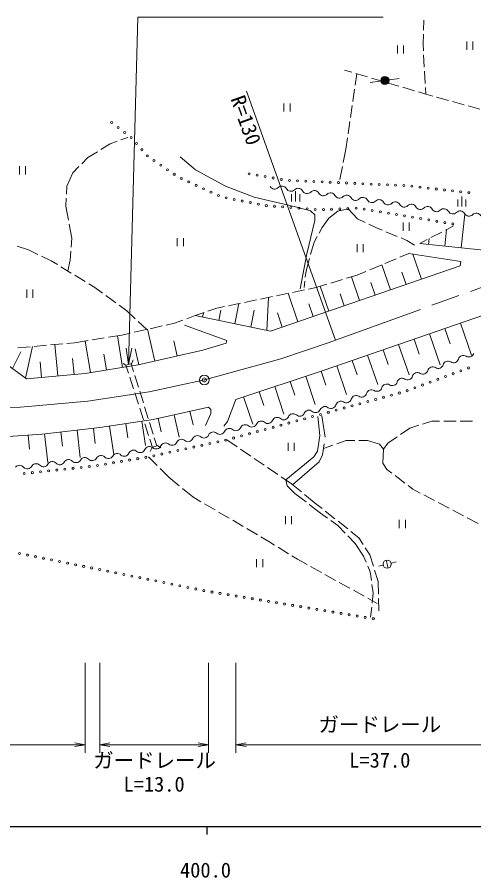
# Model space of a CAD drawing. Units: millimetres at full size, sheet at 1:1000; details may follow other scales. Extents: x 40000 to 680000, y 20000 to 380000.
# Drawn here: x 444818 to 500650, y 198715 to 303997 of the extents above; entities that cross this region are included whole.
import ezdxf
from ezdxf.enums import TextEntityAlignment as Align

# ---------------------------------------------------------------- set-up
doc = ezdxf.new("R2010")
doc.units = ezdxf.units.MM
doc.header["$LTSCALE"] = 1000
doc.header["$PDMODE"] = 32
doc.header["$PDSIZE"] = 500
doc.linetypes.add('CHAIN', pattern=[18.5, 12, -1.5, 3.5, -1.5])
for name, color, linetype, lineweight in [('M-BGD', 7, 'Continuous', 13), ('M-BMK', 2, 'CHAIN', 13), ('M-BMK-SRVR', 3, 'Continuous', 13), ('M-STR-HTXT', 7, 'Continuous', 13), ('M-TTL-BAND', 7, 'Continuous', 25)]:
    doc.layers.add(name, color=color, linetype=linetype, lineweight=lineweight)
doc.styles.add('ＭＳ ゴシック', font='')
doc.styles.get('ＭＳ ゴシック').set_extended_font_data('MS Gothic')

# ---------------------------------------------------------------- blocks, each defined once
blk = doc.blocks.new('open_arrow')
at = {"color": 0, "linetype": 'Continuous', "lineweight": -2}
blk.add_lwpolyline([(7.5, 1.25), (0, 0), (7.5, -1.25)], dxfattribs=at)

msp = doc.modelspace()

# ---------------------------------------------------------------- linework, layer by layer
at = {"layer": 'M-BGD'}
for p, q in [((494498, 302409), (494533, 303633)), ((494447, 300686), (494483, 301910)), ((491316, 300540), (491316, 299540)), ((492066, 299540), (492066, 300540)), ((494491, 299883), (494447, 300686)), ((499781, 301013), (499781, 300013)), ((500531, 300013), (500531, 301013)), ((494599, 297886), (494518, 299384)), ((485727, 297260), (484830, 297525)), ((486351, 297076), (486150, 295677)), ((487645, 296693), (486207, 297118)), ((494706, 295889), (494626, 297387)), ((487977, 296014), (491519, 296482)), ((489564, 296127), (488125, 296552)), ((491482, 295560), (490043, 295985)), ((486079, 295182), (485865, 293697)), ((493400, 294994), (491961, 295419)), ((494777, 294587), (493879, 294852)), ((494777, 294587), (494733, 295389)), ((495627, 294352), (494777, 294587)), ((497554, 293819), (496109, 294219)), ((477435, 293442), (477435, 292442)), ((478185, 292442), (478185, 293442)), ((485794, 293202), (485580, 291718)), ((499482, 293286), (498036, 293685)), ((501410, 292753), (499964, 293152)), ((485509, 291223), (485296, 289738)), ((455046, 287807), (456195, 288521)), ((456195, 288521), (457028, 288819)), ((457499, 288987), (458332, 289284)), ((485224, 289243), (485023, 287844)), ((453473, 286829), (454621, 287543)), ((485023, 287844), (484692, 286232)), ((452715, 286071), (453473, 286829)), ((466635, 285316), (464753, 286931)), ((445100, 285766), (445100, 284766)), ((445850, 284766), (445850, 285766)), ((451603, 284960), (452361, 285718)), ((470299, 283332), (466635, 285316)), ((484591, 285742), (484260, 284130)), ((450891, 283319), (451603, 284960)), ((450835, 282347), (450891, 283319)), ((473797, 281996), (470299, 283332)), ((478360, 281471), (478360, 282346)), ((478860, 281471), (478860, 282721)), ((479360, 281471), (479360, 282346)), ((450751, 280877), (450806, 281848)), ((478859, 280788), (473797, 281996)), ((498690, 280822), (498690, 281697)), ((499190, 280822), (499190, 282072)), ((499690, 280822), (499690, 281697)), ((451084, 279169), (450751, 280877)), ((480678, 280304), (478859, 280788)), ((481225, 279834), (480678, 280304)), ((482937, 279402), (484025, 280261)), ((484025, 280261), (485303, 280547)), ((485303, 280547), (486429, 279326)), ((480220, 275051), (481225, 279147)), ((481225, 279147), (481225, 279834)), ((482117, 278257), (482937, 279402)), ((486429, 279326), (487357, 278888)), ((499109, 275782), (499542, 279904)), ((451514, 276972), (451180, 278679)), ((481743, 277588), (482117, 278257)), ((487809, 278675), (488738, 278238)), ((488738, 278238), (489452, 277943)), ((491999, 278878), (491999, 277878)), ((492749, 277878), (492749, 278878)), ((497120, 275991), (497333, 278019)), ((498125, 278429), (497191, 277946)), ((451431, 275879), (451514, 276972)), ((464396, 276985), (464396, 275985)), ((465146, 275985), (465146, 276985)), ((481125, 276483), (481499, 277152)), ((489914, 277752), (491301, 277179)), ((491763, 276988), (492477, 276693)), ((495131, 276200), (495206, 276920)), ((496747, 277716), (495414, 277028)), ((444828, 275968), (446179, 275541)), ((480696, 274959), (481125, 276483)), ((486373, 276249), (486373, 275249)), ((487123, 275249), (487123, 276249)), ((492477, 276693), (493412, 276120)), ((494970, 276798), (494036, 276315)), ((494036, 276315), (503723, 275297)), ((446179, 275541), (447354, 274969)), ((451310, 274288), (451393, 275380)), ((479419, 270764), (480220, 275051)), ((523182, 274940), (482341, 260817)), ((492691, 275086), (491613, 274636)), ((499068, 274124), (492691, 275086)), ((494262, 271938), (493207, 275009)), ((447803, 274751), (448978, 274180)), ((448978, 274180), (449725, 273727)), ((450997, 272956), (451310, 274288)), ((480133, 272953), (480561, 274477)), ((491151, 274443), (489767, 273865)), ((498991, 273561), (499068, 274124)), ((450152, 273468), (451435, 272690)), ((475786, 265593), (498991, 273561)), ((480047, 272200), (480133, 272953)), ((487461, 272900), (486383, 272450)), ((489306, 273672), (487922, 273093)), ((490478, 270638), (489420, 273719)), ((492370, 271288), (491843, 272823)), ((451863, 272431), (453146, 271654)), ((479904, 270950), (479990, 271703)), ((484604, 271912), (483169, 271478)), ((486383, 272450), (485083, 272057)), ((486695, 269339), (485698, 272243)), ((445993, 270676), (445993, 269676)), ((446743, 269676), (446743, 270676)), ((453573, 271395), (454320, 270942)), ((454320, 270942), (455262, 270245)), ((479952, 270641), (478483, 270335)), ((481390, 270940), (480442, 270743)), ((482690, 271333), (481390, 270940)), ((482912, 268040), (481867, 271084)), ((488587, 269989), (488058, 271529)), ((455664, 269948), (456869, 269056)), ((476036, 269826), (474567, 269521)), ((475330, 265687), (475546, 269724)), ((477994, 270234), (476525, 269928)), ((479129, 266741), (477934, 270221)), ((484804, 268690), (484305, 270141)), ((457271, 268758), (458212, 268061)), ((470162, 268604), (469213, 268407)), ((472120, 269012), (470651, 268706)), ((471413, 266496), (471924, 268971)), ((474078, 269419), (472609, 269113)), ((481021, 267391), (480498, 268913)), ((458212, 268061), (459248, 267098)), ((466582, 267494), (465549, 267114)), ((467661, 267868), (466582, 267494)), ((466582, 267494), (475786, 265593)), ((467496, 267305), (467608, 267850)), ((469213, 268407), (468134, 268032)), ((469454, 266901), (469710, 268138)), ((473372, 266092), (473802, 268177)), ((477237, 266091), (476640, 267831)), ((459614, 266757), (460650, 265793)), ((464046, 266563), (463033, 266333)), ((465080, 266942), (464046, 266563)), ((499010, 266581), (500364, 262667)), ((458644, 265339), (457631, 265109)), ((460595, 265781), (459132, 265449)), ((461635, 261921), (460748, 265816)), ((462545, 266223), (461082, 265891)), ((470455, 264456), (465267, 266325)), ((497120, 265927), (497779, 264021)), ((453496, 264433), (451827, 264160)), ((453761, 260522), (453142, 264375)), ((455469, 264756), (453989, 264514)), ((457631, 265109), (455963, 264837)), ((457711, 261157), (457090, 265021)), ((464385, 262547), (463964, 264399)), ((470361, 264105), (470455, 264456)), ((493340, 264620), (493981, 262765)), ((495230, 265274), (496548, 261461)), ((446394, 263678), (444900, 263545)), ((445830, 259839), (446701, 263705)), ((448386, 263855), (446892, 263722)), ((450379, 264032), (448884, 263899)), ((449784, 260109), (449426, 263947)), ((451827, 264160), (450877, 264076)), ((459685, 261478), (459241, 263425)), ((459628, 261465), (467534, 263264)), ((467534, 263264), (470361, 264105)), ((489560, 263313), (490184, 261508)), ((491450, 263966), (492733, 260256)), ((444225, 261033), (445252, 263064)), ((451775, 260294), (451594, 262237)), ((455736, 260839), (455426, 262772)), ((487669, 262659), (488917, 259050)), ((443506, 261569), (445947, 259751)), ((447793, 259923), (447614, 261842)), ((453131, 260421), (459628, 261465)), ((458423, 260442), (458105, 261424)), ((458756, 261599), (459054, 260640)), ((483889, 261352), (485102, 257845)), ((485779, 262006), (486386, 260252)), ((445947, 259751), (453131, 260421)), ((459202, 260163), (459647, 258730)), ((482341, 260817), (471562, 257225)), ((480100, 260070), (481247, 256627)), ((481998, 260702), (482571, 258981)), ((459040, 258539), (458578, 259966)), ((478203, 259438), (478766, 257746)), ((459657, 256637), (459195, 258064)), ((459796, 258253), (460241, 256820)), ((474408, 258173), (474962, 256511)), ((476305, 258806), (477433, 255422)), ((471562, 257225), (470528, 254530)), ((472510, 257541), (473618, 254217)), ((460275, 254735), (459812, 256161)), ((460389, 256343), (460834, 254911)), ((468208, 256301), (461431, 254766)), ((468506, 256024), (468208, 256301)), ((468492, 255532), (468506, 256024)), ((462041, 254904), (462412, 253265)), ((463991, 255346), (464637, 252625)), ((465942, 255787), (466315, 254141)), ((467827, 254050), (468492, 255532)), ((481810, 252840), (481564, 255148)), ((482466, 252606), (482055, 255245)), ((454904, 253785), (447862, 253006)), ((461431, 254766), (454904, 253785)), ((456116, 253967), (456635, 250515)), ((458094, 254264), (458353, 252539)), ((460071, 254562), (460517, 251597)), ((460892, 252832), (460429, 254259)), ((460983, 254433), (461428, 253001)), ((470528, 254530), (470078, 253969)), ((493921, 254069), (492810, 253702)), ((495506, 254593), (494395, 254226)), ((496477, 254587), (495506, 254593)), ((498477, 254575), (496977, 254584)), ((500477, 254563), (498977, 254572)), ((447862, 253006), (443749, 252710)), ((446177, 252884), (446302, 251139)), ((448171, 253040), (448559, 249526)), ((450158, 253260), (450353, 251503)), ((452146, 253480), (452515, 250142)), ((454134, 253700), (454338, 251856)), ((481553, 250910), (481810, 252840)), ((492810, 253702), (491682, 252943)), ((461365, 251374), (461046, 252357)), ((461576, 252523), (461874, 251565)), ((471713, 251421), (470435, 252288)), ((477943, 251932), (477943, 250932)), ((478693, 250932), (478693, 251932)), ((482275, 251234), (483427, 251640)), ((483898, 251806), (485050, 252211)), ((485050, 252211), (486097, 252211)), ((486597, 252211), (487645, 252211)), ((487645, 252211), (489133, 251754)), ((489133, 251754), (489613, 251159)), ((490139, 251905), (489613, 251159)), ((491267, 252664), (490139, 251905)), ((473369, 250299), (472127, 251141)), ((481108, 250220), (481553, 250910)), ((489613, 251159), (489511, 249429)), ((460864, 250206), (461933, 249142)), ((475024, 249177), (473783, 250018)), ((477672, 247382), (481108, 250220)), ((462287, 248790), (463357, 247726)), ((476680, 248054), (475438, 248896)), ((489511, 249429), (490037, 248682)), ((490037, 248682), (490635, 248223)), ((463357, 247726), (464633, 246676)), ((478372, 246907), (477094, 247774)), ((491032, 247918), (492222, 247004)), ((477672, 247382), (477822, 246673)), ((477822, 246673), (478764, 245744)), ((479562, 245931), (478372, 246907)), ((492618, 246700), (493217, 246240)), ((465019, 246358), (466295, 245309)), ((466295, 245309), (467286, 244727)), ((478764, 245744), (480136, 244694)), ((481139, 244637), (479949, 245613)), ((493217, 246240), (494086, 245784)), ((494529, 245551), (495857, 244854)), ((467717, 244474), (469011, 243714)), ((480533, 244390), (481905, 243340)), ((482095, 243879), (481139, 244637)), ((496300, 244621), (497628, 243924)), ((469442, 243461), (470735, 242701)), ((481905, 243340), (482765, 242723)), ((483662, 242636), (482487, 243568)), ((498070, 243691), (499398, 242994)), ((471166, 242447), (472459, 241688)), ((477628, 242958), (477628, 241958)), ((478378, 241958), (478378, 242958)), ((483171, 242431), (484030, 241814)), ((485229, 241393), (484054, 242325)), ((491543, 242503), (491543, 241503)), ((492293, 241503), (492293, 242503)), ((499841, 242762), (501169, 242064)), ((472891, 241434), (474184, 240675)), ((484030, 241814), (484907, 240895)), ((474615, 240421), (475606, 239839)), ((485252, 240533), (486128, 239613)), ((486577, 240324), (485621, 241082)), ((487114, 239494), (486577, 240324)), ((475606, 239839), (476288, 239418)), ((476714, 239155), (477990, 238367)), ((486128, 239613), (487172, 238049)), ((487922, 238244), (487385, 239074)), ((478415, 238105), (479098, 237683)), ((487172, 238049), (487481, 237319)), ((488367, 236832), (487922, 238244)), ((474088, 237701), (474088, 236701)), ((474838, 236701), (474838, 237701)), ((479098, 237683), (480260, 237038)), ((489576, 236970), (489027, 236834)), ((490182, 236605), (489942, 237576)), ((490547, 237211), (491159, 237362)), ((480697, 236796), (482009, 236068)), ((487676, 236858), (487986, 236128)), ((487986, 236128), (488129, 235091)), ((488961, 234944), (488517, 236356)), ((482446, 235825), (483758, 235098)), ((484195, 234855), (485507, 234127)), ((489002, 233401), (488961, 234944)), ((485944, 233885), (487256, 233157)), ((488198, 234596), (488342, 233559)), ((487693, 232914), (488855, 232269)), ((488342, 233559), (488215, 232332)), ((489057, 231357), (489016, 232901)), ((488163, 231835), (488036, 230608))]:
    msp.add_line(p, q, dxfattribs=at)
for points in [[(457787, 261615), (458105, 261424), (458817, 261615), (458995, 262098)], [(478495, 246806), (481730, 249617), (482169, 250475), (482355, 251809)], [(461067, 250860), (461305, 251352), (461955, 251595), (462379, 251301)]]:
    msp.add_lwpolyline(points, dxfattribs=at)
for centre, radius in [((489784, 296253), 500), ((489784, 296253), 400), ((489784, 296253), 300), ((489784, 296253), 200), ((489784, 296253), 100), ((489784, 296253), 20), ((456370, 291118), 125), ((457163, 290509), 125), ((457957, 289900), 125), ((458747, 289288), 125), ((459407, 288537), 125), ((460067, 287786), 125), ((460726, 287034), 125), ((461539, 286456), 125), ((462368, 285897), 125), ((463197, 285338), 125), ((464026, 284779), 125), ((464882, 284268), 125), ((473172, 284845), 125), ((474157, 284672), 125), ((475142, 284499), 125), ((476127, 284326), 125), ((477112, 284152), 125), ((465790, 283848), 125), ((466698, 283429), 125), ((478102, 284024), 125), ((479101, 283980), 125), ((480100, 283936), 125), ((481099, 283892), 125), ((482098, 283847), 125), ((483097, 283803), 125), ((484096, 283759), 125), ((485095, 283715), 125), ((486094, 283671), 125), ((487093, 283626), 125), ((488092, 283582), 125), ((489091, 283538), 125), ((490090, 283494), 125), ((491089, 283450), 125), ((492088, 283405), 125), ((493084, 283316), 125), ((494077, 283203), 125), ((495071, 283090), 125), ((467606, 283010), 125), ((468514, 282591), 125), ((469422, 282172), 125), ((496065, 282978), 125), ((497058, 282865), 125), ((498052, 282752), 125), ((499045, 282640), 125), ((500039, 282527), 125), ((470375, 281891), 125), ((471356, 281700), 125), ((472338, 281509), 125), ((473319, 281318), 125), ((474301, 281127), 125), ((475283, 280943), 125), ((476280, 280864), 125), ((477277, 280786), 125), ((478274, 280707), 125), ((479271, 280628), 125), ((480268, 280550), 125), ((481265, 280471), 125), ((482263, 280455), 125), ((483262, 280497), 125), ((484261, 280539), 125), ((485260, 280581), 125), ((486259, 280624), 125), ((487249, 280508), 125), ((488235, 280344), 125), ((489222, 280179), 125), ((490208, 280015), 125), ((491194, 279851), 125), ((492181, 279687), 125), ((493167, 279523), 125), ((494154, 279359), 125), ((495140, 279195), 125), ((496127, 279030), 125), ((497113, 278866), 125), ((498099, 278702), 125), ((500009, 261082), 125), ((497195, 260042), 125), ((498133, 260388), 125), ((499071, 260735), 125), ((494381, 259001), 125), ((495319, 259348), 125), ((496257, 259695), 125), ((491548, 258021), 125), ((492505, 258308), 125), ((493443, 258655), 125), ((487688, 256972), 125), ((488653, 257234), 125), ((489618, 257496), 125), ((490583, 257758), 125), ((483828, 255924), 125), ((484793, 256186), 125), ((485758, 256448), 125), ((486723, 256710), 125), ((479968, 254876), 125), ((480933, 255138), 125), ((481898, 255400), 125), ((482863, 255662), 125), ((476107, 253828), 125), ((477072, 254090), 125), ((478037, 254352), 125), ((479002, 254614), 125), ((472247, 252780), 125), ((473212, 253042), 125), ((474177, 253304), 125), ((475142, 253566), 125), ((467384, 251624), 125), ((468361, 251837), 125), ((469338, 252049), 125), ((470315, 252262), 125), ((471282, 252518), 125), ((462498, 250562), 125), ((463475, 250774), 125), ((464453, 250987), 125), ((465430, 251199), 125), ((466407, 251412), 125), ((456595, 249494), 125), ((457582, 249659), 125), ((458568, 249823), 125), ((459554, 249988), 125), ((460541, 250152), 125), ((461521, 250349), 125), ((447667, 248385), 125), ((448661, 248492), 125), ((449656, 248599), 125), ((450650, 248706), 125), ((451644, 248813), 125), ((452638, 248920), 125), ((453633, 249026), 125), ((454623, 249166), 125), ((455609, 249330), 125), ((445679, 248171), 125), ((446673, 248278), 125), ((445101, 238395), 125), ((446081, 238198), 125), ((447061, 238000), 125), ((448042, 237802), 125), ((449022, 237604), 125), ((450002, 237407), 125), ((450982, 237209), 125), ((451963, 237011), 125), ((452943, 236813), 125), ((490062, 237090), 500), ((453923, 236615), 125), ((454903, 236418), 125), ((455884, 236220), 125), ((456864, 236022), 125), ((457844, 235824), 125), ((458824, 235627), 125), ((459805, 235429), 125), ((460785, 235231), 125), ((461765, 235033), 125), ((462745, 234835), 125), ((463726, 234638), 125), ((464706, 234440), 125), ((465686, 234242), 125), ((466666, 234044), 125), ((467647, 233847), 125), ((468631, 233674), 125), ((469618, 233511), 125), ((470605, 233347), 125), ((471591, 233184), 125), ((472578, 233021), 125), ((473564, 232858), 125), ((474551, 232695), 125), ((475538, 232532), 125), ((476524, 232369), 125), ((477511, 232205), 125), ((478497, 232042), 125), ((479484, 231879), 125), ((480471, 231716), 125), ((481457, 231553), 125), ((482444, 231390), 125), ((483430, 231227), 125), ((484417, 231064), 125), ((485404, 230900), 125), ((486390, 230737), 125), ((487377, 230574), 125), ((488364, 230411), 125)]:
    msp.add_circle(centre, radius, dxfattribs=at)
for centre, start, end in [((476300, 283598), 208.91288, 315.17309), ((477187, 282716), 28.91288, 135.17309), ((478281, 283321), 208.91288, 315.17309), ((479167, 282440), 28.91288, 135.17309), ((480261, 283044), 208.91288, 315.17309), ((481148, 282163), 28.91288, 135.17309), ((482242, 282767), 208.91288, 315.17309), ((483129, 281886), 28.91288, 135.17309), ((484223, 282490), 208.91288, 315.17309), ((485110, 281609), 28.91288, 135.17309), ((486204, 282213), 208.91288, 315.17309), ((487090, 281332), 28.91288, 135.17309), ((488184, 281936), 208.91288, 315.17309), ((489071, 281055), 28.91288, 135.17309), ((490165, 281660), 208.91288, 315.17309), ((491052, 280778), 28.91288, 135.17309), ((493032, 280502), 28.91288, 135.17309), ((492146, 281383), 208.91288, 315.17309), ((494127, 281106), 208.91288, 315.17309), ((495013, 280225), 28.91288, 135.17309), ((496107, 280829), 208.91288, 315.17309), ((496994, 279948), 28.91288, 135.17309), ((498088, 280552), 208.91288, 315.17309), ((498975, 279671), 28.91288, 135.17309), ((500069, 280275), 208.91288, 315.17309), ((500955, 279394), 28.91288, 135.17309), ((498177, 262351), 237.36494, 343.62515), ((499376, 261999), 57.36494, 163.62515), ((500050, 263052), 237.36494, 343.62515), ((495629, 260598), 57.36494, 163.62515), ((496303, 261651), 237.36494, 343.62515), ((497503, 261299), 57.36494, 163.62515), ((492557, 260251), 237.36494, 343.62515), ((493756, 259898), 57.36494, 163.62515), ((494430, 260951), 237.36494, 343.62515), ((490009, 258498), 57.36494, 163.62515), ((490683, 259550), 237.36494, 343.62515), ((491883, 259198), 57.36494, 163.62515), ((486936, 258150), 237.36494, 343.62515), ((488136, 257797), 57.36494, 163.62515), ((488810, 258850), 237.36494, 343.62515), ((484389, 256397), 57.36494, 163.62515), ((485063, 257450), 237.36494, 343.62515), ((486262, 257097), 57.36494, 163.62515), ((480499, 255301), 49.72922, 155.98942), ((481307, 256255), 229.72922, 335.98942), ((482449, 255746), 49.72922, 155.98942), ((483190, 256749), 237.36494, 343.62515), ((476599, 254411), 49.72922, 155.98942), ((477407, 255365), 229.72922, 335.98942), ((478549, 254856), 49.72922, 155.98942), ((479357, 255810), 229.72922, 335.98942), ((471558, 254029), 229.72922, 335.98942), ((472699, 253521), 49.72922, 155.98942), ((473507, 254474), 229.72922, 335.98942), ((474649, 253966), 49.72922, 155.98942), ((475457, 254919), 229.72922, 335.98942), ((466850, 252185), 49.72922, 155.98942), ((467658, 253139), 229.72922, 335.98942), ((468800, 252630), 49.72922, 155.98942), ((469608, 253584), 229.72922, 335.98942), ((470750, 253075), 49.72922, 155.98942), ((462950, 251295), 49.72922, 155.98942), ((463758, 252249), 229.72922, 335.98942), ((464900, 251740), 49.72922, 155.98942), ((465708, 252694), 229.72922, 335.98942), ((457055, 250002), 44.03653, 150.29673), ((457909, 250913), 229.72922, 335.98942), ((459050, 250405), 49.72922, 155.98942), ((459858, 251358), 229.72922, 335.98942), ((461000, 250850), 49.72922, 155.98942), ((461808, 251804), 229.72922, 335.98942), ((449118, 249004), 44.03653, 150.29673), ((450016, 249873), 224.03653, 330.29673), ((451102, 249253), 44.03653, 150.29673), ((452001, 250122), 224.03653, 330.29673), ((453087, 249503), 44.03653, 150.29673), ((453985, 250372), 224.03653, 330.29673), ((455071, 249753), 44.03653, 150.29673), ((455970, 250621), 224.03653, 330.29673), ((445098, 248565), 36.81712, 143.07733), ((446048, 249374), 224.03653, 330.29673), ((447133, 248754), 44.03653, 150.29673), ((448032, 249623), 224.03653, 330.29673)]:
    msp.add_arc(centre, 625, start, end, dxfattribs=at)
msp.add_point((489784, 296253), dxfattribs=at)
at = {"layer": 'M-BMK'}
for p, q in [((482839, 264163), (525138, 279472)), ((477048, 262208), (482839, 264163)), ((467701, 259622), (477048, 262208)), ((460971, 258173), (467701, 259622)), ((453470, 257028), (460971, 258173)), ((445221, 256304), (453470, 257028)), ((437907, 256070), (445221, 256304))]:
    msp.add_line(p, q, dxfattribs=at)
at = {"layer": 'M-BMK-SRVR'}
msp.add_circle((467701, 259622), 600, dxfattribs=at)
msp.add_point((467701, 259622), dxfattribs=at)
at = {"layer": 'M-STR-HTXT'}
for p, q in [((472863, 294955), (483755, 264494)), ((453136, 225000), (453136, 214000)), ((454904, 225000), (454904, 214000)), ((468208, 225000), (468208, 214000)), ((471562, 225000), (471562, 214000)), ((375715, 215000), (453136, 215000)), ((454904, 215000), (468208, 215000)), ((471562, 215000), (506756, 215000))]:
    msp.add_line(p, q, dxfattribs=at)
msp.add_lwpolyline([(458439, 261514), (459584, 303997), (489584, 303997)], dxfattribs=at)
at = {"layer": 'M-TTL-BAND'}
for p, q in [((40000, 205000), (579000, 205000)), ((468000, 205000), (468000, 204000))]:
    msp.add_line(p, q, dxfattribs=at)

# ---------------------------------------------------------------- block references
at = {"layer": 'M-STR-HTXT'}
for p, xscale, yscale, rotation in [((458439, 261514), 267, 267, 88.5), ((453136, 215000), 167, 167, 180), ((468208, 215000), 167, 167, 180)]:
    msp.add_blockref('open_arrow', p, dxfattribs=dict(at, xscale=xscale, yscale=yscale, rotation=rotation))
at = {"layer": 'M-STR-HTXT', "xscale": 167, "yscale": 167}
for p in [(454904, 215000), (471562, 215000)]:
    msp.add_blockref('open_arrow', p, dxfattribs=at)

# ---------------------------------------------------------------- texts
at = {"layer": 'M-STR-HTXT', "style": 'ＭＳ ゴシック'}
msp.add_text('R=130', height=1833, rotation=289.676, dxfattribs=at).set_placement((472793, 291395), align=Align.MIDDLE_CENTER)
for s, p in [('ガードレール', (489171, 216000)), ('ガードレール', (461619, 211611)), ('L=37.0', (489159, 211642)), ('L=13.0', (461556, 208702))]:
    msp.add_text(s, height=1833, dxfattribs=at).set_placement(p, align=Align.BOTTOM_CENTER)
at = {"layer": 'M-TTL-BAND', "style": 'ＭＳ ゴシック'}
msp.add_text('400.0', height=1833, dxfattribs=at).set_placement((467844, 198195), align=Align.BOTTOM_CENTER)

doc.saveas('drawing.dxf')
